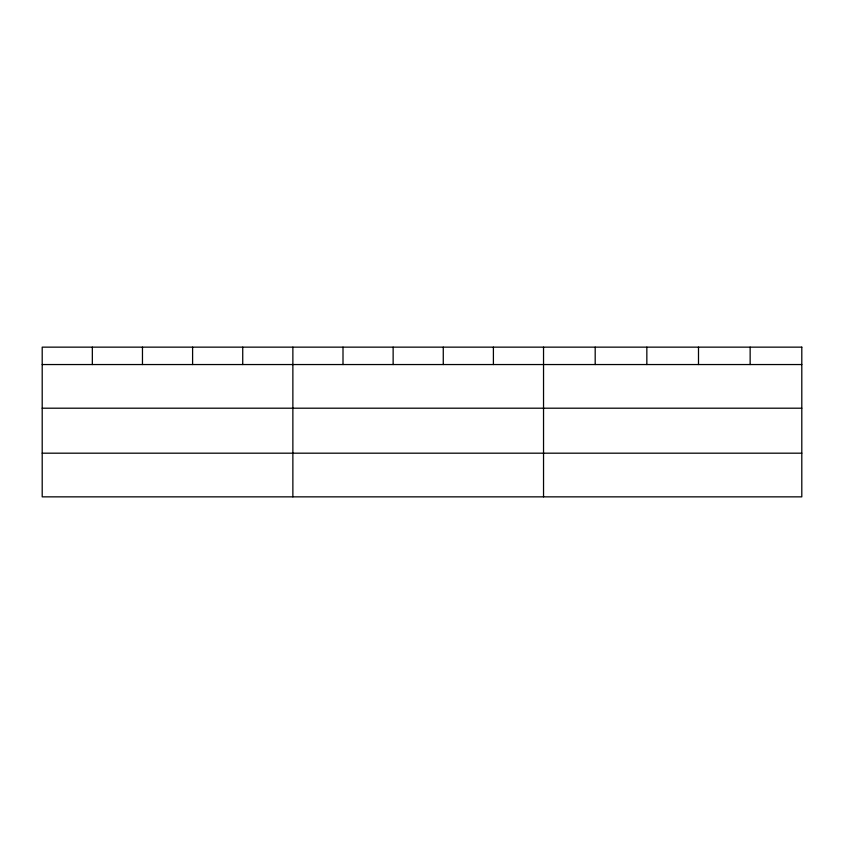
<?xml version="1.0" encoding="UTF-8"?>
<svg xmlns="http://www.w3.org/2000/svg" width="844" height="844" viewBox="0 0 844 844"><rect width="100%" height="100%" fill="white"/><g stroke="black" fill="none" stroke-linecap="round" stroke-linejoin="round"><path stroke-width="1.27" d="M42.2 364.545L801.8 364.545M42.2 408.201L801.8 408.201M42.2 453.186L801.8 453.186M750.147 347.148L750.147 364.545M698.494 347.148L698.494 364.545M646.842 347.148L646.842 364.545M595.189 347.148L595.189 364.545M543.536 347.148L543.536 496.852M493.402 347.148L493.402 364.545M443.269 347.148L443.269 364.545M393.135 347.148L393.135 364.545M343.002 347.148L343.002 364.545M292.868 347.148L292.868 496.852M242.734 347.148L242.734 364.545M192.601 347.148L192.601 364.545M142.467 347.148L142.467 364.545M92.334 347.148L92.334 364.545M801.8 347.148L42.2 347.148L42.2 496.852L801.8 496.852L801.8 347.148"/></g></svg>
